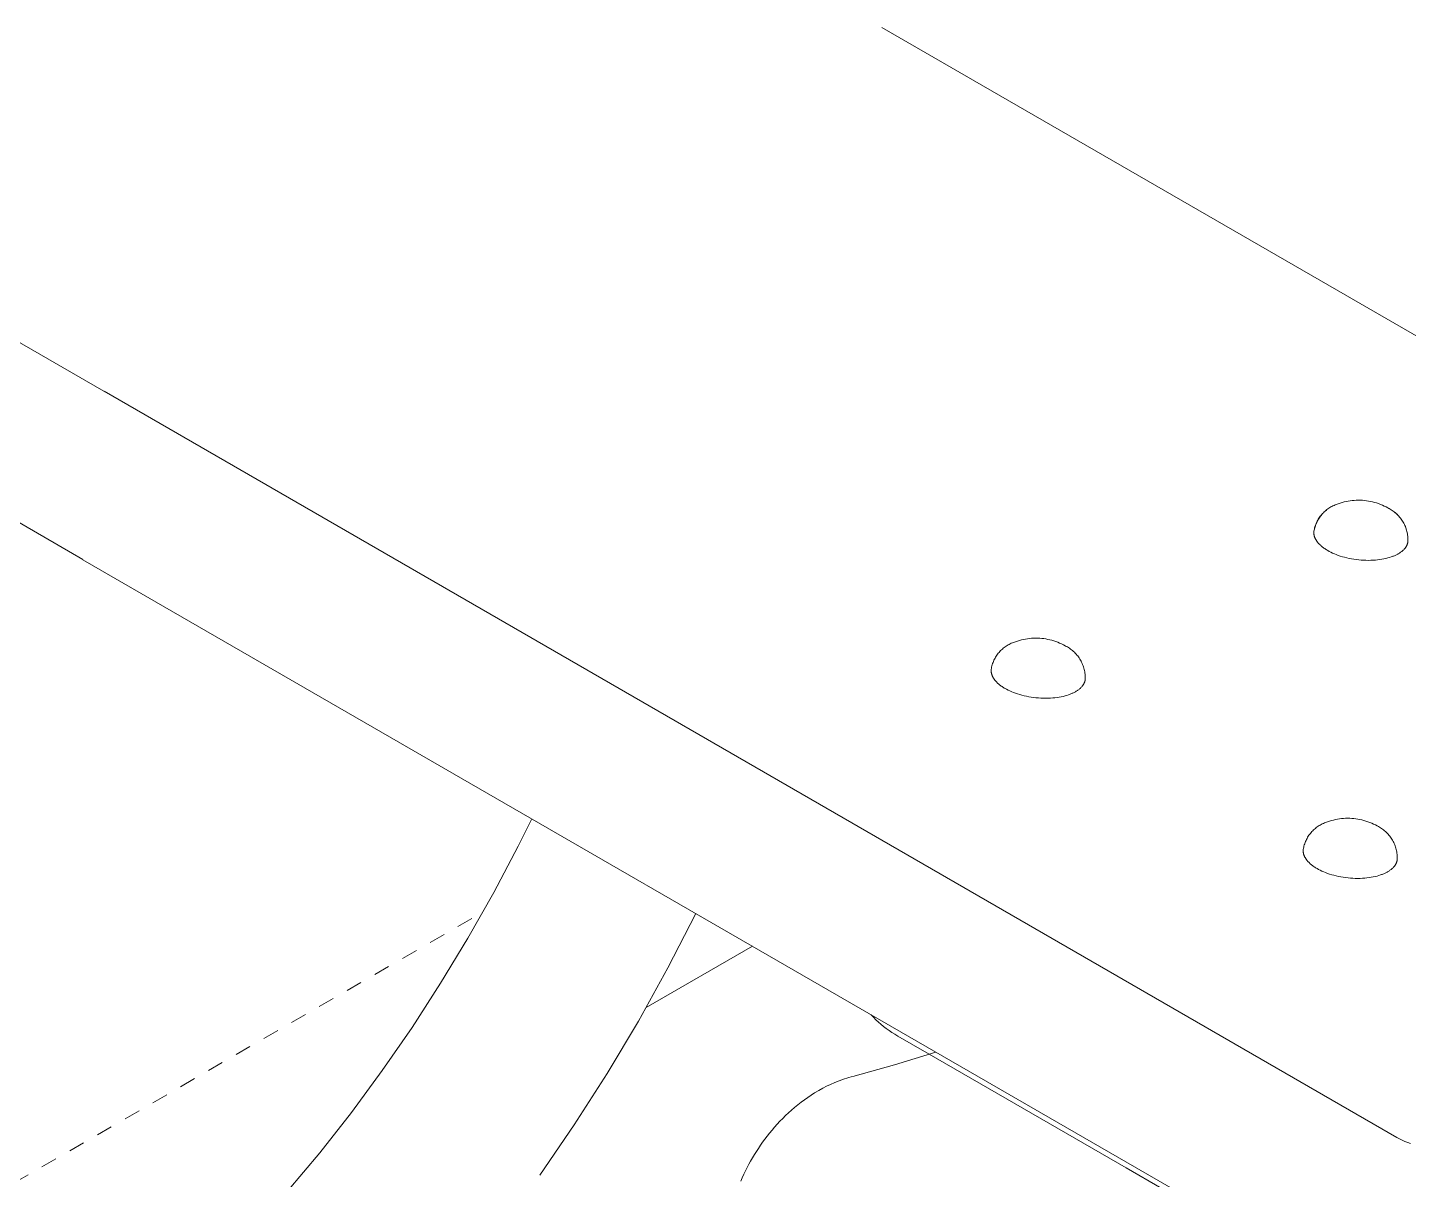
# Model space of a CAD drawing. Header units: inches. Extents: x -7 to 144, y -3 to 95.
# Drawn here: x 119.74 to 128.36, y 61.13 to 68.32 of the extents above; entities that cross this region are included whole.
import ezdxf

# ---------------------------------------------------------------- set-up
doc = ezdxf.new("R2010")
doc.units = ezdxf.units.IN
doc.linetypes.add('HIDDEN', pattern=[1.905, 1.27, -0.635])
doc.layers.add('ZANO_R', color=7, linetype='Continuous', lineweight=0)
doc.layers.add('ZANO_R_przerywana', color=250, linetype='HIDDEN', lineweight=0)

msp = doc.modelspace()

# ---------------------------------------------------------------- linework, layer by layer
at = {"layer": 'ZANO_R'}
for p, q in [((120.21589, 66.04999), (112.1434, 70.71064)), ((120.08463, 64.99766), (112.01214, 69.65831)), ((125.075, 68.32072), (133.14826, 63.65962)), ((128.28994, 61.38844), (120.21667, 66.04954)), ((127.96058, 65.35788), (127.9731, 65.36077)), ((127.96058, 65.35788), (127.9731, 65.36077)), ((127.96058, 65.35788), (127.9731, 65.36077)), ((127.9731, 65.36077), (127.98572, 65.36324)), ((127.9731, 65.36077), (127.98572, 65.36324)), ((127.9731, 65.36077), (127.98572, 65.36324)), ((127.98572, 65.36324), (127.99842, 65.36527)), ((127.98572, 65.36324), (127.99842, 65.36527)), ((127.98572, 65.36324), (127.99842, 65.36527)), ((127.99842, 65.36527), (128.01118, 65.36686)), ((127.99842, 65.36527), (128.01118, 65.36686)), ((127.99842, 65.36527), (128.01118, 65.36686)), ((128.01118, 65.36686), (128.02398, 65.36801)), ((128.01118, 65.36686), (128.02398, 65.36801)), ((128.01118, 65.36686), (128.02398, 65.36801)), ((128.02398, 65.36801), (128.03682, 65.36871)), ((128.02398, 65.36801), (128.03682, 65.36871)), ((128.02398, 65.36801), (128.03682, 65.36871)), ((128.03682, 65.36871), (128.04967, 65.36898)), ((128.03682, 65.36871), (128.04967, 65.36898)), ((128.03682, 65.36871), (128.04967, 65.36898)), ((128.04967, 65.36898), (128.06253, 65.3688)), ((128.04967, 65.36898), (128.06253, 65.3688)), ((128.04967, 65.36898), (128.06253, 65.3688)), ((128.06253, 65.3688), (128.07537, 65.36818)), ((128.06253, 65.3688), (128.07537, 65.36818)), ((128.06253, 65.3688), (128.07537, 65.36818)), ((128.07537, 65.36818), (128.08818, 65.36712)), ((128.07537, 65.36818), (128.08818, 65.36712)), ((128.07537, 65.36818), (128.08818, 65.36712)), ((128.08818, 65.36712), (128.10095, 65.36561)), ((128.08818, 65.36712), (128.10095, 65.36561)), ((128.08818, 65.36712), (128.10095, 65.36561)), ((128.10095, 65.36561), (128.11366, 65.36367)), ((128.10095, 65.36561), (128.11366, 65.36367)), ((128.10095, 65.36561), (128.11366, 65.36367)), ((128.11366, 65.36367), (128.1263, 65.36129)), ((128.11366, 65.36367), (128.1263, 65.36129)), ((128.11366, 65.36367), (128.1263, 65.36129)), ((128.1263, 65.36129), (128.13884, 65.35848)), ((128.1263, 65.36129), (128.13884, 65.35848)), ((128.1263, 65.36129), (128.13884, 65.35848)), ((127.81218, 65.26828), (127.8167, 65.27412)), ((127.81257, 65.26877), (127.81708, 65.27458)), ((127.81257, 65.26877), (127.81708, 65.27458)), ((127.8167, 65.27412), (127.82141, 65.27981)), ((127.81708, 65.27458), (127.82179, 65.28022)), ((127.81708, 65.27458), (127.82179, 65.28022)), ((127.82141, 65.27981), (127.82632, 65.28534)), ((127.82179, 65.28022), (127.82669, 65.28571)), ((127.82179, 65.28022), (127.82669, 65.28571)), ((127.82632, 65.28534), (127.83142, 65.29069)), ((127.82669, 65.28571), (127.83178, 65.29102)), ((127.82669, 65.28571), (127.83178, 65.29102)), ((127.83142, 65.29069), (127.8367, 65.29587)), ((127.83178, 65.29102), (127.83704, 65.29615)), ((127.83178, 65.29102), (127.83704, 65.29615)), ((127.8367, 65.29587), (127.84215, 65.30085)), ((127.83704, 65.29615), (127.84247, 65.30111)), ((127.83704, 65.29615), (127.84247, 65.30111)), ((127.84215, 65.30085), (127.84777, 65.30565)), ((127.84247, 65.30111), (127.84807, 65.30587)), ((127.84247, 65.30111), (127.84807, 65.30587)), ((127.84777, 65.30565), (127.85355, 65.31026)), ((127.84807, 65.30587), (127.85383, 65.31044)), ((127.84807, 65.30587), (127.85383, 65.31044)), ((127.85355, 65.31026), (127.85949, 65.31466)), ((127.85383, 65.31044), (127.85975, 65.31481)), ((127.85383, 65.31044), (127.85975, 65.31481)), ((127.85949, 65.31466), (127.86558, 65.31885)), ((127.85975, 65.31481), (127.86581, 65.31898)), ((127.85975, 65.31481), (127.86581, 65.31898)), ((127.86558, 65.31885), (127.8718, 65.32283)), ((127.86581, 65.31898), (127.872, 65.32293)), ((127.86581, 65.31898), (127.872, 65.32293)), ((127.8718, 65.32283), (127.87816, 65.3266)), ((127.872, 65.32293), (127.87833, 65.32667)), ((127.872, 65.32293), (127.87833, 65.32667)), ((127.87816, 65.3266), (127.88465, 65.33014)), ((127.87833, 65.32667), (127.88479, 65.3302)), ((127.87833, 65.32667), (127.88479, 65.3302)), ((127.88465, 65.33014), (127.89125, 65.33346)), ((127.88479, 65.3302), (127.89136, 65.3335)), ((127.88479, 65.3302), (127.89136, 65.3335)), ((127.89125, 65.33346), (127.89797, 65.33655)), ((127.89136, 65.3335), (127.89804, 65.33657)), ((127.89136, 65.3335), (127.89804, 65.33657)), ((127.89797, 65.33655), (127.90478, 65.33941)), ((127.89804, 65.33657), (127.90482, 65.33942)), ((127.89804, 65.33657), (127.90482, 65.33942)), ((127.90478, 65.33941), (127.91169, 65.34203)), ((127.90482, 65.33942), (127.91169, 65.34203)), ((127.90482, 65.33942), (127.91169, 65.34203)), ((127.91169, 65.34203), (127.9237, 65.34662)), ((127.91169, 65.34203), (127.9237, 65.34662)), ((127.91169, 65.34203), (127.9237, 65.34662)), ((127.9237, 65.34662), (127.93586, 65.35079)), ((127.9237, 65.34662), (127.93586, 65.35079)), ((127.9237, 65.34662), (127.93586, 65.35079)), ((127.93586, 65.35079), (127.94816, 65.35455)), ((127.93586, 65.35079), (127.94816, 65.35455)), ((127.93586, 65.35079), (127.94816, 65.35455)), ((127.94816, 65.35455), (127.96058, 65.35788)), ((127.94816, 65.35455), (127.96058, 65.35788)), ((127.94816, 65.35455), (127.96058, 65.35788)), ((128.13884, 65.35848), (128.15128, 65.35523)), ((128.13884, 65.35848), (128.15128, 65.35523)), ((128.13884, 65.35848), (128.15128, 65.35523)), ((128.15128, 65.35523), (128.16361, 65.35156)), ((128.15128, 65.35523), (128.16361, 65.35156)), ((128.15128, 65.35523), (128.16361, 65.35156)), ((128.16361, 65.35156), (128.1758, 65.34747)), ((128.16361, 65.35156), (128.1758, 65.34747)), ((128.16361, 65.35156), (128.1758, 65.34747)), ((128.1758, 65.34747), (128.18784, 65.34296)), ((128.1758, 65.34747), (128.18784, 65.34296)), ((128.1758, 65.34747), (128.18784, 65.34296)), ((128.18784, 65.34296), (128.19971, 65.33804)), ((128.18784, 65.34296), (128.19971, 65.33804)), ((128.18784, 65.34296), (128.19971, 65.33804)), ((128.19971, 65.33804), (128.21141, 65.33271)), ((128.19971, 65.33804), (128.21141, 65.33271)), ((128.19971, 65.33804), (128.21141, 65.33271)), ((128.21141, 65.33271), (128.22292, 65.32698)), ((128.21141, 65.33271), (128.22292, 65.32698)), ((128.21141, 65.33271), (128.22292, 65.32698)), ((128.22292, 65.32698), (128.23423, 65.32086)), ((128.22292, 65.32698), (128.23423, 65.32086)), ((128.22292, 65.32698), (128.23423, 65.32086)), ((128.23423, 65.32086), (128.24116, 65.31732)), ((128.23423, 65.32086), (128.24116, 65.31732)), ((128.23423, 65.32086), (128.24119, 65.31731)), ((128.24116, 65.31732), (128.24797, 65.31353)), ((128.24116, 65.31732), (128.24797, 65.31353)), ((128.24119, 65.31731), (128.24801, 65.31352)), ((128.24797, 65.31353), (128.25464, 65.30952)), ((128.24797, 65.31353), (128.25464, 65.30952)), ((128.24801, 65.31352), (128.2547, 65.30949)), ((128.25464, 65.30952), (128.26117, 65.30527)), ((128.25464, 65.30952), (128.26117, 65.30527)), ((128.2547, 65.30949), (128.26125, 65.30523)), ((128.26117, 65.30527), (128.26755, 65.3008)), ((128.26117, 65.30527), (128.26755, 65.3008)), ((128.26125, 65.30523), (128.26764, 65.30074)), ((128.26755, 65.3008), (128.27377, 65.29611)), ((128.26755, 65.3008), (128.27377, 65.29611)), ((128.26764, 65.30074), (128.27388, 65.29604)), ((128.27377, 65.29611), (128.27982, 65.29121)), ((128.27377, 65.29611), (128.27982, 65.29121)), ((128.27388, 65.29604), (128.27994, 65.29112)), ((128.27982, 65.29121), (128.28569, 65.2861)), ((128.27982, 65.29121), (128.28569, 65.2861)), ((128.27994, 65.29112), (128.28583, 65.28599)), ((128.28569, 65.2861), (128.29139, 65.28078)), ((128.28569, 65.2861), (128.29139, 65.28078)), ((128.28583, 65.28599), (128.29154, 65.28066)), ((128.29139, 65.28078), (128.2969, 65.27528)), ((128.29139, 65.28078), (128.2969, 65.27528)), ((128.29154, 65.28066), (128.29706, 65.27513)), ((128.2969, 65.27528), (128.30221, 65.26958)), ((128.2969, 65.27528), (128.30221, 65.26958)), ((128.29706, 65.27513), (128.30238, 65.26942)), ((127.7736, 65.18115), (127.77515, 65.18838)), ((127.77377, 65.18227), (127.77535, 65.18945)), ((127.77377, 65.18227), (127.77535, 65.18945)), ((127.77515, 65.18838), (127.77694, 65.19555)), ((127.77535, 65.18945), (127.77718, 65.19657)), ((127.77535, 65.18945), (127.77718, 65.19657)), ((127.77694, 65.19555), (127.77898, 65.20265)), ((127.77718, 65.19657), (127.77924, 65.20363)), ((127.77718, 65.19657), (127.77924, 65.20363)), ((127.77898, 65.20265), (127.78126, 65.20968)), ((127.77924, 65.20363), (127.78155, 65.21061)), ((127.77924, 65.20363), (127.78155, 65.21061)), ((127.78126, 65.20968), (127.78378, 65.21663)), ((127.78155, 65.21061), (127.78409, 65.21751)), ((127.78155, 65.21061), (127.78409, 65.21751)), ((127.78378, 65.21663), (127.78653, 65.22349)), ((127.78409, 65.21751), (127.78687, 65.22432)), ((127.78409, 65.21751), (127.78687, 65.22432)), ((127.78653, 65.22349), (127.78953, 65.23025)), ((127.78687, 65.22432), (127.78988, 65.23103)), ((127.78687, 65.22432), (127.78988, 65.23103)), ((127.78953, 65.23025), (127.79275, 65.2369)), ((127.78988, 65.23103), (127.79312, 65.23763)), ((127.78988, 65.23103), (127.79312, 65.23763)), ((127.79275, 65.2369), (127.7962, 65.24343)), ((127.79312, 65.23763), (127.79658, 65.24412)), ((127.79312, 65.23763), (127.79658, 65.24412)), ((127.7962, 65.24343), (127.79987, 65.24985)), ((127.79658, 65.24412), (127.80026, 65.25048)), ((127.79658, 65.24412), (127.80026, 65.25048)), ((127.79987, 65.24985), (127.80376, 65.25613)), ((127.80026, 65.25048), (127.80415, 65.25672)), ((127.80026, 65.25048), (127.80415, 65.25672)), ((127.80376, 65.25613), (127.80787, 65.26227)), ((127.80415, 65.25672), (127.80826, 65.26282)), ((127.80415, 65.25672), (127.80826, 65.26282)), ((127.80787, 65.26227), (127.81218, 65.26828)), ((127.80826, 65.26282), (127.81257, 65.26877)), ((127.80826, 65.26282), (127.81257, 65.26877)), ((128.30221, 65.26958), (128.30732, 65.26371)), ((128.30221, 65.26958), (128.30732, 65.26371)), ((128.30238, 65.26942), (128.3075, 65.26352)), ((128.30732, 65.26371), (128.31222, 65.25766)), ((128.30732, 65.26371), (128.31222, 65.25766)), ((128.3075, 65.26352), (128.31241, 65.25745)), ((128.31222, 65.25766), (128.31691, 65.25144)), ((128.31222, 65.25766), (128.31691, 65.25144)), ((128.31241, 65.25745), (128.31711, 65.2512)), ((128.31691, 65.25144), (128.32138, 65.24506)), ((128.31691, 65.25144), (128.32138, 65.24506)), ((128.31711, 65.2512), (128.32158, 65.2448)), ((128.32138, 65.24506), (128.32563, 65.23854)), ((128.32138, 65.24506), (128.32563, 65.23854)), ((128.32158, 65.2448), (128.32583, 65.23825)), ((128.32563, 65.23854), (128.32965, 65.23187)), ((128.32563, 65.23854), (128.32965, 65.23187)), ((128.32583, 65.23825), (128.32985, 65.23155)), ((128.32965, 65.23187), (128.33343, 65.22506)), ((128.32965, 65.23187), (128.33343, 65.22506)), ((128.32985, 65.23155), (128.33363, 65.22472)), ((128.33343, 65.22506), (128.33698, 65.21812)), ((128.33343, 65.22506), (128.33698, 65.21812)), ((128.33363, 65.22472), (128.33717, 65.21776)), ((128.33698, 65.21812), (128.34028, 65.21107)), ((128.33698, 65.21812), (128.34028, 65.21107)), ((128.33717, 65.21776), (128.34046, 65.21068)), ((128.34028, 65.21107), (128.34333, 65.20391)), ((128.34028, 65.21107), (128.34333, 65.20391)), ((128.34046, 65.21068), (128.34351, 65.20349)), ((128.34333, 65.20391), (128.34614, 65.19664)), ((128.34333, 65.20391), (128.34614, 65.19664)), ((128.34351, 65.20349), (128.3463, 65.19619)), ((128.34614, 65.19664), (128.34869, 65.18928)), ((128.34614, 65.19664), (128.34869, 65.18928)), ((128.3463, 65.19619), (128.34884, 65.18881)), ((128.34869, 65.18928), (128.35098, 65.18184)), ((128.34869, 65.18928), (128.35098, 65.18184)), ((128.34884, 65.18881), (128.35112, 65.18134)), ((127.77192, 65.16778), (127.77191, 65.16574)), ((127.77191, 65.16574), (127.77195, 65.16369)), ((127.772, 65.16982), (127.77192, 65.16778)), ((127.77195, 65.16369), (127.77204, 65.16164)), ((127.77213, 65.17185), (127.772, 65.16982)), ((127.77204, 65.16164), (127.77219, 65.15959)), ((127.77231, 65.17387), (127.77213, 65.17185)), ((127.77219, 65.15959), (127.7724, 65.15753)), ((127.77231, 65.17387), (127.7736, 65.18115)), ((127.7724, 65.15753), (127.77266, 65.15548)), ((127.77244, 65.17504), (127.77377, 65.18227)), ((127.77244, 65.17504), (127.77377, 65.18227)), ((127.77266, 65.15548), (127.77298, 65.15342)), ((127.77298, 65.15342), (127.77336, 65.15136)), ((127.77336, 65.15136), (127.77379, 65.1493)), ((127.77379, 65.1493), (127.77428, 65.14724)), ((127.77428, 65.14724), (127.77482, 65.14518)), ((127.77482, 65.14518), (127.77541, 65.14312)), ((127.77541, 65.14312), (127.77606, 65.14107)), ((127.77606, 65.14107), (127.77677, 65.13901)), ((127.77677, 65.13901), (127.77752, 65.13696)), ((127.77752, 65.13696), (127.77833, 65.13492)), ((127.77833, 65.13492), (127.7792, 65.13288)), ((127.7792, 65.13288), (127.78011, 65.13084)), ((127.78011, 65.13084), (127.78108, 65.12881)), ((127.78108, 65.12881), (127.7821, 65.12678)), ((127.7821, 65.12678), (127.78317, 65.12477)), ((127.78317, 65.12477), (127.78429, 65.12275)), ((127.78429, 65.12275), (127.78545, 65.12075)), ((127.78545, 65.12075), (127.78667, 65.11875)), ((127.78667, 65.11875), (127.78794, 65.11677)), ((127.78794, 65.11677), (127.78925, 65.11479)), ((127.78925, 65.11479), (127.79061, 65.11282)), ((127.79061, 65.11282), (127.79202, 65.11086)), ((127.79202, 65.11086), (127.79347, 65.10892)), ((127.79347, 65.10892), (127.7965, 65.10506)), ((127.7965, 65.10506), (127.79971, 65.10124)), ((127.79971, 65.10124), (127.80309, 65.09748)), ((128.35098, 65.18184), (128.35301, 65.17432)), ((128.35098, 65.18184), (128.35301, 65.17432)), ((128.35112, 65.18134), (128.35313, 65.17379)), ((128.35301, 65.17432), (128.35478, 65.16674)), ((128.35301, 65.17432), (128.35478, 65.16674)), ((128.35313, 65.17379), (128.35488, 65.16618)), ((128.35478, 65.16674), (128.35628, 65.1591)), ((128.35478, 65.16674), (128.35628, 65.1591)), ((128.35488, 65.16618), (128.35637, 65.15851)), ((128.35628, 65.1591), (128.35752, 65.15141)), ((128.35628, 65.1591), (128.35752, 65.15141)), ((128.35637, 65.15851), (128.35758, 65.1508)), ((128.35726, 65.09966), (128.35772, 65.10138)), ((128.35752, 65.15141), (128.35849, 65.14368)), ((128.35752, 65.15141), (128.35849, 65.14368)), ((128.35758, 65.1508), (128.35853, 65.14304)), ((128.35772, 65.10138), (128.35813, 65.10311)), ((128.35813, 65.10311), (128.35851, 65.10484)), ((128.35849, 65.14368), (128.35919, 65.13592)), ((128.35849, 65.14368), (128.35919, 65.13592)), ((128.35851, 65.10484), (128.35885, 65.10658)), ((128.35853, 65.14304), (128.3592, 65.13526)), ((128.35885, 65.10658), (128.35914, 65.10833)), ((128.35914, 65.10833), (128.35939, 65.11009)), ((128.35919, 65.13592), (128.35962, 65.12815)), ((128.35919, 65.13592), (128.35962, 65.12815)), ((128.3592, 65.13526), (128.35961, 65.12746)), ((128.35939, 65.11009), (128.35959, 65.11185)), ((128.35974, 65.11966), (128.35959, 65.11185)), ((128.35961, 65.12746), (128.35974, 65.11966)), ((128.35962, 65.12815), (128.35978, 65.12036)), ((128.35962, 65.12815), (128.35978, 65.12036)), ((128.35978, 65.12036), (128.35967, 65.11258)), ((128.35978, 65.12036), (128.35967, 65.11258)), ((127.80309, 65.09748), (127.80662, 65.09377)), ((127.80662, 65.09377), (127.81031, 65.09012)), ((127.81031, 65.09012), (127.81414, 65.08653)), ((127.81414, 65.08653), (127.81811, 65.083)), ((127.81811, 65.083), (127.82221, 65.07953)), ((127.82221, 65.07953), (127.82644, 65.07614)), ((127.82644, 65.07614), (127.83078, 65.07281)), ((127.83078, 65.07281), (127.83524, 65.06955)), ((127.83524, 65.06955), (127.83979, 65.06636)), ((127.83979, 65.06636), (127.84445, 65.06325)), ((127.84445, 65.06325), (127.84918, 65.06022)), ((127.84918, 65.06022), (127.85401, 65.05725)), ((127.85401, 65.05725), (127.8589, 65.05437)), ((127.8589, 65.05437), (127.86841, 65.04908)), ((127.86841, 65.04908), (127.8785, 65.0439)), ((127.8785, 65.0439), (127.88915, 65.03883)), ((127.88915, 65.03883), (127.90035, 65.03391)), ((127.90035, 65.03391), (127.91209, 65.02917)), ((127.91209, 65.02917), (127.92434, 65.02462)), ((127.92434, 65.02462), (127.93709, 65.02029)), ((127.93709, 65.02029), (127.95029, 65.01621)), ((127.95029, 65.01621), (127.96392, 65.0124)), ((128.24472, 65.01142), (128.25529, 65.01485)), ((128.25529, 65.01485), (128.26037, 65.01665)), ((128.26037, 65.01665), (128.26531, 65.01849)), ((128.26531, 65.01849), (128.2701, 65.02038)), ((128.2701, 65.02038), (128.27474, 65.02231)), ((128.27474, 65.02231), (128.27898, 65.02417)), ((128.27898, 65.02417), (128.28316, 65.02609)), ((128.28316, 65.02609), (128.28727, 65.02808)), ((128.28727, 65.02808), (128.29133, 65.03014)), ((128.29133, 65.03014), (128.29531, 65.03226)), ((128.29531, 65.03226), (128.29921, 65.03445)), ((128.29921, 65.03445), (128.30304, 65.03671)), ((128.30304, 65.03671), (128.30677, 65.03903)), ((128.30677, 65.03903), (128.31042, 65.04142)), ((128.31042, 65.04142), (128.31398, 65.04388)), ((128.31398, 65.04388), (128.31744, 65.0464)), ((128.31744, 65.0464), (128.32079, 65.04898)), ((128.32079, 65.04898), (128.32403, 65.05163)), ((128.32403, 65.05163), (128.32716, 65.05434)), ((128.32716, 65.05434), (128.33017, 65.05711)), ((128.33017, 65.05711), (128.33306, 65.05994)), ((128.33306, 65.05994), (128.33582, 65.06283)), ((128.33582, 65.06283), (128.33846, 65.06578)), ((128.33846, 65.06578), (128.33972, 65.06727)), ((128.33972, 65.06727), (128.34095, 65.06878)), ((128.34095, 65.06878), (128.34215, 65.0703)), ((128.34215, 65.0703), (128.34331, 65.07184)), ((128.34331, 65.07184), (128.34443, 65.07338)), ((128.34443, 65.07338), (128.34552, 65.07494)), ((128.34552, 65.07494), (128.34658, 65.07652)), ((128.34658, 65.07652), (128.34759, 65.0781)), ((128.34759, 65.0781), (128.34857, 65.0797)), ((128.34857, 65.0797), (128.34951, 65.0813)), ((128.34951, 65.0813), (128.35041, 65.08292)), ((128.35041, 65.08292), (128.35128, 65.08455)), ((128.35128, 65.08455), (128.3521, 65.08619)), ((128.3521, 65.08619), (128.35289, 65.08784)), ((128.35289, 65.08784), (128.35363, 65.0895)), ((128.35363, 65.0895), (128.35434, 65.09117)), ((128.35434, 65.09117), (128.355, 65.09285)), ((128.355, 65.09285), (128.35563, 65.09454)), ((128.35563, 65.09454), (128.35621, 65.09624)), ((128.35621, 65.09624), (128.35675, 65.09794)), ((128.35675, 65.09794), (128.35726, 65.09966)), ((128.15868, 60.3361), (120.08541, 64.99721)), ((127.96392, 65.0124), (127.97793, 65.00889)), ((127.97793, 65.00889), (127.99227, 65.00569)), ((127.99227, 65.00569), (128.0069, 65.00283)), ((128.0069, 65.00283), (128.02177, 65.00032)), ((128.02177, 65.00032), (128.03681, 64.99818)), ((128.03681, 64.99818), (128.05197, 64.99642)), ((128.05197, 64.99642), (128.06718, 64.99505)), ((128.06718, 64.99505), (128.0824, 64.99407)), ((128.0824, 64.99407), (128.09754, 64.9935)), ((128.09754, 64.9935), (128.11257, 64.99332)), ((128.11257, 64.99332), (128.12741, 64.99354)), ((128.12741, 64.99354), (128.14201, 64.99415)), ((128.14201, 64.99415), (128.15632, 64.99514)), ((128.15632, 64.99514), (128.17029, 64.9965)), ((128.17029, 64.9965), (128.18387, 64.99821)), ((128.18387, 64.99821), (128.19702, 65.00025)), ((128.19702, 65.00025), (128.20971, 65.00262)), ((128.20971, 65.00262), (128.22191, 65.00528)), ((128.22191, 65.00528), (128.23358, 65.00823)), ((128.23358, 65.00823), (128.24472, 65.01142)), ((125.94525, 64.49643), (125.95778, 64.49933)), ((125.95778, 64.49933), (125.9704, 64.5018)), ((125.9704, 64.5018), (125.98309, 64.50383)), ((125.98309, 64.50383), (125.99585, 64.50542)), ((125.99585, 64.50542), (126.00866, 64.50656)), ((126.00866, 64.50656), (126.0215, 64.50727)), ((126.0215, 64.50727), (126.03435, 64.50754)), ((126.03435, 64.50754), (126.04721, 64.50736)), ((126.04721, 64.50736), (126.06005, 64.50674)), ((126.06005, 64.50674), (126.07286, 64.50568)), ((126.07286, 64.50568), (126.08563, 64.50417)), ((126.08563, 64.50417), (126.09834, 64.50223)), ((126.09834, 64.50223), (126.11097, 64.49985)), ((126.11097, 64.49985), (126.12352, 64.49704)), ((125.79686, 64.40683), (125.80137, 64.41268)), ((125.80137, 64.41268), (125.80609, 64.41837)), ((125.80609, 64.41837), (125.811, 64.4239)), ((125.811, 64.4239), (125.8161, 64.42925)), ((125.8161, 64.42925), (125.82137, 64.43442)), ((125.82137, 64.43442), (125.82683, 64.43941)), ((125.82683, 64.43941), (125.83245, 64.44421)), ((125.83245, 64.44421), (125.83823, 64.44881)), ((125.83823, 64.44881), (125.84417, 64.45321)), ((125.84417, 64.45321), (125.85025, 64.45741)), ((125.85025, 64.45741), (125.85648, 64.46139)), ((125.85648, 64.46139), (125.86284, 64.46516)), ((125.86284, 64.46516), (125.86932, 64.4687)), ((125.86932, 64.4687), (125.87593, 64.47202)), ((125.87593, 64.47202), (125.88264, 64.47511)), ((125.88264, 64.47511), (125.88946, 64.47797)), ((125.88946, 64.47797), (125.89637, 64.48059)), ((125.89637, 64.48059), (125.90838, 64.48518)), ((125.90838, 64.48518), (125.92054, 64.48935)), ((125.92054, 64.48935), (125.93283, 64.49311)), ((125.93283, 64.49311), (125.94525, 64.49643)), ((126.12352, 64.49704), (126.13596, 64.49379)), ((126.13596, 64.49379), (126.14828, 64.49012)), ((126.14828, 64.49012), (126.16047, 64.48603)), ((126.16047, 64.48603), (126.17251, 64.48152)), ((126.17251, 64.48152), (126.18439, 64.4766)), ((126.18439, 64.4766), (126.19609, 64.47127)), ((126.19609, 64.47127), (126.2076, 64.46554)), ((126.2076, 64.46554), (126.21891, 64.45942)), ((126.21891, 64.45942), (126.22586, 64.45587)), ((126.22586, 64.45587), (126.23269, 64.45207)), ((126.23269, 64.45207), (126.23938, 64.44805)), ((126.23938, 64.44805), (126.24593, 64.44379)), ((126.24593, 64.44379), (126.25232, 64.4393)), ((126.25232, 64.4393), (126.25855, 64.4346)), ((126.25855, 64.4346), (126.26462, 64.42968)), ((126.26462, 64.42968), (126.27051, 64.42455)), ((126.27051, 64.42455), (126.27622, 64.41922)), ((126.27622, 64.41922), (126.28173, 64.41369)), ((126.28173, 64.41369), (126.28706, 64.40798)), ((125.75828, 64.31971), (125.75982, 64.32694)), ((125.75982, 64.32694), (125.76161, 64.33411)), ((125.76161, 64.33411), (125.76365, 64.34121)), ((125.76365, 64.34121), (125.76593, 64.34824)), ((125.76593, 64.34824), (125.76845, 64.35519)), ((125.76845, 64.35519), (125.77121, 64.36205)), ((125.77121, 64.36205), (125.7742, 64.3688)), ((125.7742, 64.3688), (125.77742, 64.37545)), ((125.77742, 64.37545), (125.78087, 64.38199)), ((125.78087, 64.38199), (125.78455, 64.3884)), ((125.78455, 64.3884), (125.78844, 64.39469)), ((125.78844, 64.39469), (125.79254, 64.40083)), ((125.79254, 64.40083), (125.79686, 64.40683)), ((126.28706, 64.40798), (126.29218, 64.40208)), ((126.29218, 64.40208), (126.29709, 64.396)), ((126.29709, 64.396), (126.30178, 64.38976)), ((126.30178, 64.38976), (126.30626, 64.38336)), ((126.30626, 64.38336), (126.3105, 64.37681)), ((126.3105, 64.37681), (126.31452, 64.37011)), ((126.31452, 64.37011), (126.3183, 64.36328)), ((126.3183, 64.36328), (126.32184, 64.35632)), ((126.32184, 64.35632), (126.32514, 64.34924)), ((126.32514, 64.34924), (126.32818, 64.34204)), ((126.32818, 64.34204), (126.33098, 64.33475)), ((126.33098, 64.33475), (126.33351, 64.32736)), ((126.33351, 64.32736), (126.33579, 64.31989)), ((125.7566, 64.30634), (125.75658, 64.3043)), ((125.75658, 64.3043), (125.75662, 64.30225)), ((125.75667, 64.30838), (125.7566, 64.30634)), ((125.75662, 64.30225), (125.75672, 64.3002)), ((125.7568, 64.31041), (125.75667, 64.30838)), ((125.75672, 64.3002), (125.75687, 64.29815)), ((125.75699, 64.31243), (125.7568, 64.31041)), ((125.75687, 64.29815), (125.75708, 64.29609)), ((125.75699, 64.31243), (125.75828, 64.31971)), ((125.75708, 64.29609), (125.75734, 64.29404)), ((125.75734, 64.29404), (125.75766, 64.29198)), ((125.75766, 64.29198), (125.75803, 64.28992)), ((125.75803, 64.28992), (125.75847, 64.28786)), ((125.75847, 64.28786), (125.75895, 64.2858)), ((125.75895, 64.2858), (125.75949, 64.28374)), ((125.75949, 64.28374), (125.76009, 64.28168)), ((125.76009, 64.28168), (125.76074, 64.27962)), ((125.76074, 64.27962), (125.76144, 64.27757)), ((125.76144, 64.27757), (125.7622, 64.27552)), ((125.7622, 64.27552), (125.76301, 64.27348)), ((125.76301, 64.27348), (125.76387, 64.27143)), ((125.76387, 64.27143), (125.76479, 64.2694)), ((125.76479, 64.2694), (125.76575, 64.26737)), ((125.76575, 64.26737), (125.76677, 64.26534)), ((125.76677, 64.26534), (125.76784, 64.26332)), ((125.76784, 64.26332), (125.76896, 64.26131)), ((125.76896, 64.26131), (125.77013, 64.25931)), ((125.77013, 64.25931), (125.77135, 64.25731)), ((125.77135, 64.25731), (125.77261, 64.25533)), ((125.77261, 64.25533), (125.77392, 64.25335)), ((125.77392, 64.25335), (125.77528, 64.25138)), ((125.77528, 64.25138), (125.77669, 64.24942)), ((125.77669, 64.24942), (125.77814, 64.24748)), ((125.77814, 64.24748), (125.78118, 64.24361)), ((125.78118, 64.24361), (125.78439, 64.2398)), ((125.78439, 64.2398), (125.78776, 64.23604)), ((126.33579, 64.31989), (126.33781, 64.31235)), ((126.33781, 64.31235), (126.33956, 64.30474)), ((126.33956, 64.30474), (126.34104, 64.29707)), ((126.34104, 64.29707), (126.34226, 64.28936)), ((126.34193, 64.23821), (126.34239, 64.23994)), ((126.34226, 64.28936), (126.3432, 64.2816)), ((126.34239, 64.23994), (126.34281, 64.24166)), ((126.34281, 64.24166), (126.34319, 64.2434)), ((126.34319, 64.2434), (126.34352, 64.24514)), ((126.3432, 64.2816), (126.34388, 64.27382)), ((126.34352, 64.24514), (126.34381, 64.24689)), ((126.34381, 64.24689), (126.34406, 64.24865)), ((126.34388, 64.27382), (126.34428, 64.26602)), ((126.34406, 64.24865), (126.34427, 64.25041)), ((126.34441, 64.25821), (126.34427, 64.25041)), ((126.34428, 64.26602), (126.34441, 64.25821)), ((125.78776, 64.23604), (125.79129, 64.23233)), ((125.79129, 64.23233), (125.79498, 64.22868)), ((125.79498, 64.22868), (125.79881, 64.22509)), ((125.79881, 64.22509), (125.80278, 64.22156)), ((125.80278, 64.22156), (125.80689, 64.21809)), ((125.80689, 64.21809), (125.81111, 64.21469)), ((125.81111, 64.21469), (125.81546, 64.21137)), ((125.81546, 64.21137), (125.81991, 64.20811)), ((125.81991, 64.20811), (125.82447, 64.20492)), ((125.82447, 64.20492), (125.82912, 64.20181)), ((125.82912, 64.20181), (125.83386, 64.19877)), ((125.83386, 64.19877), (125.83868, 64.19581)), ((125.83868, 64.19581), (125.84358, 64.19293)), ((125.84358, 64.19293), (125.85309, 64.18764)), ((125.85309, 64.18764), (125.86317, 64.18246)), ((125.86317, 64.18246), (125.87382, 64.17739)), ((125.87382, 64.17739), (125.88503, 64.17247)), ((125.88503, 64.17247), (125.89676, 64.16772)), ((125.89676, 64.16772), (125.90902, 64.16318)), ((125.90902, 64.16318), (125.92176, 64.15885)), ((125.92176, 64.15885), (125.93497, 64.15477)), ((125.93497, 64.15477), (125.9486, 64.15096)), ((126.22939, 64.14998), (126.23997, 64.15341)), ((126.23997, 64.15341), (126.24505, 64.1552)), ((126.24505, 64.1552), (126.24998, 64.15705)), ((126.24998, 64.15705), (126.25477, 64.15894)), ((126.25477, 64.15894), (126.25942, 64.16087)), ((126.25942, 64.16087), (126.26365, 64.16273)), ((126.26365, 64.16273), (126.26783, 64.16465)), ((126.26783, 64.16465), (126.27195, 64.16664)), ((126.27195, 64.16664), (126.276, 64.16869)), ((126.276, 64.16869), (126.27998, 64.17082)), ((126.27998, 64.17082), (126.28389, 64.17301)), ((126.28389, 64.17301), (126.28771, 64.17527)), ((126.28771, 64.17527), (126.29145, 64.17759)), ((126.29145, 64.17759), (126.2951, 64.17998)), ((126.2951, 64.17998), (126.29866, 64.18244)), ((126.29866, 64.18244), (126.30211, 64.18496)), ((126.30211, 64.18496), (126.30546, 64.18754)), ((126.30546, 64.18754), (126.30871, 64.19019)), ((126.30871, 64.19019), (126.31184, 64.1929)), ((126.31184, 64.1929), (126.31485, 64.19567)), ((126.31485, 64.19567), (126.31774, 64.1985)), ((126.31774, 64.1985), (126.3205, 64.20139)), ((126.3205, 64.20139), (126.32313, 64.20434)), ((126.32313, 64.20434), (126.3244, 64.20583)), ((126.3244, 64.20583), (126.32563, 64.20734)), ((126.32563, 64.20734), (126.32682, 64.20886)), ((126.32682, 64.20886), (126.32798, 64.2104)), ((126.32798, 64.2104), (126.32911, 64.21194)), ((126.32911, 64.21194), (126.3302, 64.2135)), ((126.3302, 64.2135), (126.33125, 64.21507)), ((126.33125, 64.21507), (126.33227, 64.21666)), ((126.33227, 64.21666), (126.33325, 64.21825)), ((126.33325, 64.21825), (126.33419, 64.21986)), ((126.33419, 64.21986), (126.33509, 64.22148)), ((126.33509, 64.22148), (126.33595, 64.22311)), ((126.33595, 64.22311), (126.33678, 64.22475)), ((126.33678, 64.22475), (126.33756, 64.2264)), ((126.33756, 64.2264), (126.33831, 64.22806)), ((126.33831, 64.22806), (126.33901, 64.22973)), ((126.33901, 64.22973), (126.33968, 64.23141)), ((126.33968, 64.23141), (126.3403, 64.2331)), ((126.3403, 64.2331), (126.34089, 64.2348)), ((126.34089, 64.2348), (126.34143, 64.2365)), ((126.34143, 64.2365), (126.34193, 64.23821)), ((125.9486, 64.15096), (125.9626, 64.14745)), ((125.9626, 64.14745), (125.97695, 64.14425)), ((125.97695, 64.14425), (125.99158, 64.14139)), ((125.99158, 64.14139), (126.00644, 64.13888)), ((126.00644, 64.13888), (126.02148, 64.13674)), ((126.02148, 64.13674), (126.03664, 64.13498)), ((126.03664, 64.13498), (126.05186, 64.13361)), ((126.05186, 64.13361), (126.06707, 64.13263)), ((126.06707, 64.13263), (126.08222, 64.13206)), ((126.08222, 64.13206), (126.09724, 64.13188)), ((126.09724, 64.13188), (126.11208, 64.1321)), ((126.11208, 64.1321), (126.12669, 64.13271)), ((126.12669, 64.13271), (126.141, 64.1337)), ((126.141, 64.1337), (126.15496, 64.13505)), ((126.15496, 64.13505), (126.16855, 64.13676)), ((126.16855, 64.13676), (126.1817, 64.13881)), ((126.1817, 64.13881), (126.19439, 64.14118)), ((126.19439, 64.14118), (126.20658, 64.14384)), ((126.20658, 64.14384), (126.21826, 64.14678)), ((126.21826, 64.14678), (126.22939, 64.14998)), ((122.80241, 63.20831), (122.88737, 63.37949)), ((127.9065, 63.37424), (127.91912, 63.3767)), ((127.91912, 63.3767), (127.93181, 63.37873)), ((127.93181, 63.37873), (127.94457, 63.38032)), ((127.94457, 63.38032), (127.95738, 63.38147)), ((127.95738, 63.38147), (127.97022, 63.38218)), ((127.97022, 63.38218), (127.98307, 63.38244)), ((127.98307, 63.38244), (127.99593, 63.38226)), ((127.99593, 63.38226), (128.00877, 63.38164)), ((128.00877, 63.38164), (128.02158, 63.38058)), ((128.02158, 63.38058), (128.03435, 63.37908)), ((128.03435, 63.37908), (128.04706, 63.37713)), ((128.04706, 63.37713), (128.05969, 63.37475)), ((127.75009, 63.28759), (127.75481, 63.29328)), ((127.75481, 63.29328), (127.75972, 63.2988)), ((127.75972, 63.2988), (127.76482, 63.30416)), ((127.76482, 63.30416), (127.77009, 63.30933)), ((127.77009, 63.30933), (127.77555, 63.31432)), ((127.77555, 63.31432), (127.78117, 63.31912)), ((127.78117, 63.31912), (127.78695, 63.32372)), ((127.78695, 63.32372), (127.79289, 63.32812)), ((127.79289, 63.32812), (127.79897, 63.33231)), ((127.79897, 63.33231), (127.8052, 63.3363)), ((127.8052, 63.3363), (127.81156, 63.34006)), ((127.81156, 63.34006), (127.81804, 63.34361)), ((127.81804, 63.34361), (127.82465, 63.34692)), ((127.82465, 63.34692), (127.83136, 63.35001)), ((127.83136, 63.35001), (127.83818, 63.35287)), ((127.83818, 63.35287), (127.84509, 63.35549)), ((127.84509, 63.35549), (127.8571, 63.36008)), ((127.8571, 63.36008), (127.86926, 63.36426)), ((127.86926, 63.36426), (127.88155, 63.36801)), ((127.88155, 63.36801), (127.89397, 63.37134)), ((127.89397, 63.37134), (127.9065, 63.37424)), ((128.05969, 63.37475), (128.07224, 63.37194)), ((128.07224, 63.37194), (128.08468, 63.3687)), ((128.08468, 63.3687), (128.097, 63.36503)), ((128.097, 63.36503), (128.10919, 63.36093)), ((128.10919, 63.36093), (128.12123, 63.35642)), ((128.12123, 63.35642), (128.13311, 63.3515)), ((128.13311, 63.3515), (128.14481, 63.34617)), ((128.14481, 63.34617), (128.15632, 63.34045)), ((128.15632, 63.34045), (128.16763, 63.33432)), ((128.16763, 63.33432), (128.17458, 63.33077)), ((128.17458, 63.33077), (128.18141, 63.32698)), ((128.18141, 63.32698), (128.1881, 63.32295)), ((128.1881, 63.32295), (128.19465, 63.31869)), ((128.19465, 63.31869), (128.20104, 63.31421)), ((128.20104, 63.31421), (128.20727, 63.3095)), ((128.20727, 63.3095), (128.21334, 63.30458)), ((128.21334, 63.30458), (128.21923, 63.29946)), ((128.21923, 63.29946), (128.22494, 63.29412)), ((128.22494, 63.29412), (128.23046, 63.2886)), ((122.65041, 62.91945), (122.80241, 63.20831)), ((127.70854, 63.20184), (127.71034, 63.20901)), ((127.71034, 63.20901), (127.71237, 63.21612)), ((127.71237, 63.21612), (127.71465, 63.22315)), ((127.71465, 63.22315), (127.71717, 63.23009)), ((127.71717, 63.23009), (127.71993, 63.23695)), ((127.71993, 63.23695), (127.72292, 63.24371)), ((127.72292, 63.24371), (127.72614, 63.25036)), ((127.72614, 63.25036), (127.72959, 63.2569)), ((127.72959, 63.2569), (127.73327, 63.26331)), ((127.73327, 63.26331), (127.73716, 63.26959)), ((127.73716, 63.26959), (127.74126, 63.27574)), ((127.74126, 63.27574), (127.74558, 63.28174)), ((127.74558, 63.28174), (127.75009, 63.28759)), ((128.23046, 63.2886), (128.23578, 63.28288)), ((128.23578, 63.28288), (128.2409, 63.27698)), ((128.2409, 63.27698), (128.24581, 63.27091)), ((128.24581, 63.27091), (128.2505, 63.26467)), ((128.2505, 63.26467), (128.25498, 63.25827)), ((128.25498, 63.25827), (128.25922, 63.25171)), ((128.25922, 63.25171), (128.26324, 63.24502)), ((128.26324, 63.24502), (128.26702, 63.23818)), ((128.26702, 63.23818), (128.27056, 63.23122)), ((128.27056, 63.23122), (128.27386, 63.22414)), ((128.27386, 63.22414), (128.2769, 63.21695)), ((128.2769, 63.21695), (128.2797, 63.20966)), ((128.2797, 63.20966), (128.28223, 63.20227)), ((127.7053, 63.1792), (127.70532, 63.18125)), ((127.70534, 63.17716), (127.7053, 63.1792)), ((127.70532, 63.18125), (127.70539, 63.18328)), ((127.70544, 63.17511), (127.70534, 63.17716)), ((127.70539, 63.18328), (127.70552, 63.18531)), ((127.70559, 63.17305), (127.70544, 63.17511)), ((127.70552, 63.18531), (127.70571, 63.18734)), ((127.7058, 63.171), (127.70559, 63.17305)), ((127.70571, 63.18734), (127.707, 63.19461)), ((127.70606, 63.16894), (127.7058, 63.171)), ((127.70638, 63.16688), (127.70606, 63.16894)), ((127.70676, 63.16482), (127.70638, 63.16688)), ((127.70719, 63.16276), (127.70676, 63.16482)), ((127.707, 63.19461), (127.70854, 63.20184)), ((127.70767, 63.1607), (127.70719, 63.16276)), ((127.70821, 63.15864), (127.70767, 63.1607)), ((127.70881, 63.15659), (127.70821, 63.15864)), ((127.70946, 63.15453), (127.70881, 63.15659)), ((127.71016, 63.15248), (127.70946, 63.15453)), ((127.71092, 63.15043), (127.71016, 63.15248)), ((127.71173, 63.14838), (127.71092, 63.15043)), ((127.71259, 63.14634), (127.71173, 63.14838)), ((127.71351, 63.1443), (127.71259, 63.14634)), ((127.71448, 63.14227), (127.71351, 63.1443)), ((127.71549, 63.14025), (127.71448, 63.14227)), ((127.71656, 63.13823), (127.71549, 63.14025)), ((127.71768, 63.13622), (127.71656, 63.13823)), ((127.71885, 63.13421), (127.71768, 63.13622)), ((127.72007, 63.13222), (127.71885, 63.13421)), ((127.72133, 63.13023), (127.72007, 63.13222)), ((127.72265, 63.12825), (127.72133, 63.13023)), ((127.72401, 63.12629), (127.72265, 63.12825)), ((127.72541, 63.12433), (127.72401, 63.12629)), ((127.72686, 63.12238), (127.72541, 63.12433)), ((127.7299, 63.11852), (127.72686, 63.12238)), ((127.73311, 63.11471), (127.7299, 63.11852)), ((128.28223, 63.20227), (128.28451, 63.1948)), ((128.28451, 63.1948), (128.28653, 63.18725)), ((128.28653, 63.18725), (128.28828, 63.17964)), ((128.28828, 63.17964), (128.28976, 63.17198)), ((128.28976, 63.17198), (128.29098, 63.16426)), ((128.29098, 63.16426), (128.29192, 63.15651)), ((128.29191, 63.11831), (128.29153, 63.11657)), ((128.29224, 63.12005), (128.29191, 63.11831)), ((128.29192, 63.15651), (128.2926, 63.14873)), ((128.29253, 63.1218), (128.29224, 63.12005)), ((128.29278, 63.12355), (128.29253, 63.1218)), ((128.2926, 63.14873), (128.293, 63.14093)), ((128.29299, 63.12531), (128.29278, 63.12355)), ((128.29313, 63.13312), (128.29299, 63.12531)), ((128.293, 63.14093), (128.29313, 63.13312)), ((127.73648, 63.11094), (127.73311, 63.11471)), ((127.74002, 63.10723), (127.73648, 63.11094)), ((127.7437, 63.10358), (127.74002, 63.10723)), ((127.74753, 63.09999), (127.7437, 63.10358)), ((127.75151, 63.09646), (127.74753, 63.09999)), ((127.75561, 63.093), (127.75151, 63.09646)), ((127.75984, 63.0896), (127.75561, 63.093)), ((127.76418, 63.08627), (127.75984, 63.0896)), ((127.76863, 63.08301), (127.76418, 63.08627)), ((127.77319, 63.07983), (127.76863, 63.08301)), ((127.77784, 63.07672), (127.77319, 63.07983)), ((127.78258, 63.07368), (127.77784, 63.07672)), ((127.7874, 63.07072), (127.78258, 63.07368)), ((127.7923, 63.06783), (127.7874, 63.07072)), ((127.80181, 63.06255), (127.7923, 63.06783)), ((127.8119, 63.05736), (127.80181, 63.06255)), ((127.82254, 63.0523), (127.8119, 63.05736)), ((127.83375, 63.04738), (127.82254, 63.0523)), ((127.84548, 63.04263), (127.83375, 63.04738)), ((127.85774, 63.03808), (127.84548, 63.04263)), ((127.87049, 63.03375), (127.85774, 63.03808)), ((127.88369, 63.02968), (127.87049, 63.03375)), ((128.1987, 63.03195), (128.19377, 63.03011)), ((128.20349, 63.03384), (128.1987, 63.03195)), ((128.20814, 63.03578), (128.20349, 63.03384)), ((128.21237, 63.03763), (128.20814, 63.03578)), ((128.21655, 63.03956), (128.21237, 63.03763)), ((128.22067, 63.04154), (128.21655, 63.03956)), ((128.22472, 63.0436), (128.22067, 63.04154)), ((128.2287, 63.04572), (128.22472, 63.0436)), ((128.23261, 63.04791), (128.2287, 63.04572)), ((128.23643, 63.05017), (128.23261, 63.04791)), ((128.24017, 63.05249), (128.23643, 63.05017)), ((128.24382, 63.05488), (128.24017, 63.05249)), ((128.24738, 63.05734), (128.24382, 63.05488)), ((128.25083, 63.05986), (128.24738, 63.05734)), ((128.25418, 63.06245), (128.25083, 63.05986)), ((128.25743, 63.06509), (128.25418, 63.06245)), ((128.26056, 63.06781), (128.25743, 63.06509)), ((128.26357, 63.07058), (128.26056, 63.06781)), ((128.26646, 63.07341), (128.26357, 63.07058)), ((128.26922, 63.0763), (128.26646, 63.07341)), ((128.27185, 63.07924), (128.26922, 63.0763)), ((128.27312, 63.08074), (128.27185, 63.07924)), ((128.27435, 63.08225), (128.27312, 63.08074)), ((128.27554, 63.08377), (128.27435, 63.08225)), ((128.27671, 63.0853), (128.27554, 63.08377)), ((128.27783, 63.08685), (128.27671, 63.0853)), ((128.27892, 63.08841), (128.27783, 63.08685)), ((128.27997, 63.08998), (128.27892, 63.08841)), ((128.28099, 63.09156), (128.27997, 63.08998)), ((128.28197, 63.09316), (128.28099, 63.09156)), ((128.28291, 63.09477), (128.28197, 63.09316)), ((128.28381, 63.09639), (128.28291, 63.09477)), ((128.28467, 63.09801), (128.28381, 63.09639)), ((128.2855, 63.09965), (128.28467, 63.09801)), ((128.28628, 63.10131), (128.2855, 63.09965)), ((128.28703, 63.10297), (128.28628, 63.10131)), ((128.28773, 63.10464), (128.28703, 63.10297)), ((128.2884, 63.10632), (128.28773, 63.10464)), ((128.28902, 63.108), (128.2884, 63.10632)), ((128.28961, 63.1097), (128.28902, 63.108)), ((128.29015, 63.11141), (128.28961, 63.1097)), ((128.29065, 63.11312), (128.29015, 63.11141)), ((128.29111, 63.11484), (128.29065, 63.11312)), ((128.29153, 63.11657), (128.29111, 63.11484)), ((127.89732, 63.02587), (127.88369, 63.02968)), ((127.91132, 63.02235), (127.89732, 63.02587)), ((127.92567, 63.01916), (127.91132, 63.02235)), ((127.9403, 63.01629), (127.92567, 63.01916)), ((127.95516, 63.01379), (127.9403, 63.01629)), ((127.9702, 63.01165), (127.95516, 63.01379)), ((127.98536, 63.00988), (127.9702, 63.01165)), ((128.00058, 63.00851), (127.98536, 63.00988)), ((128.01579, 63.00754), (128.00058, 63.00851)), ((128.03094, 63.00696), (128.01579, 63.00754)), ((128.04596, 63.00679), (128.03094, 63.00696)), ((128.06081, 63.00701), (128.04596, 63.00679)), ((128.07541, 63.00761), (128.06081, 63.00701)), ((128.08972, 63.0086), (128.07541, 63.00761)), ((128.10368, 63.00996), (128.08972, 63.0086)), ((128.11727, 63.01167), (128.10368, 63.00996)), ((128.13042, 63.01372), (128.11727, 63.01167)), ((128.14311, 63.01608), (128.13042, 63.01372)), ((128.1553, 63.01875), (128.14311, 63.01608)), ((128.16698, 63.02169), (128.1553, 63.01875)), ((128.17811, 63.02489), (128.16698, 63.02169)), ((128.18869, 63.02832), (128.17811, 63.02489)), ((128.19377, 63.03011), (128.18869, 63.02832)), ((122.48897, 62.63361), (122.65041, 62.91945)), ((123.91261, 62.78757), (123.73848, 62.44872)), ((122.31871, 62.3521), (122.48897, 62.63361)), ((123.60198, 62.20008), (124.26608, 62.5835)), ((123.73848, 62.44872), (123.55382, 62.11548)), ((122.14028, 62.07608), (122.31871, 62.3521)), ((123.55382, 62.11548), (123.35883, 61.78819)), ((125.02233, 62.13943), (125.00792, 62.15519)), ((125.03727, 62.12417), (125.02233, 62.13943)), ((125.05272, 62.10943), (125.03727, 62.12417)), ((125.06866, 62.09522), (125.05272, 62.10943)), ((125.08507, 62.08156), (125.06866, 62.09522)), ((121.95446, 61.8068), (122.14028, 62.07608)), ((125.10194, 62.06846), (125.08507, 62.08156)), ((125.11925, 62.05595), (125.10194, 62.06846)), ((125.13697, 62.04403), (125.11925, 62.05595)), ((125.15508, 62.03273), (125.13697, 62.04403)), ((125.17357, 62.02204), (125.15508, 62.03273)), ((125.36939, 61.90899), (125.17357, 62.02204)), ((125.15289, 61.84316), (125.41135, 61.92227)), ((124.8927, 61.7699), (125.15289, 61.84316)), ((125.36939, 61.90899), (126.59956, 61.19875)), ((121.76205, 61.54535), (121.95446, 61.8068)), ((123.35883, 61.78819), (123.15368, 61.46716)), ((124.77982, 61.73133), (124.80677, 61.74215)), ((124.80677, 61.74215), (124.83406, 61.75206)), ((124.83406, 61.75206), (124.86166, 61.76104)), ((124.86166, 61.76104), (124.88956, 61.76907)), ((124.61134, 61.63892), (124.63254, 61.65306)), ((124.63254, 61.65306), (124.65408, 61.66664)), ((124.65408, 61.66664), (124.6803, 61.68216)), ((124.6803, 61.68216), (124.70461, 61.69557)), ((124.70461, 61.69557), (124.72932, 61.70824)), ((124.72932, 61.70824), (124.7544, 61.72017)), ((124.7544, 61.72017), (124.77982, 61.73133)), ((124.50973, 61.55962), (124.52933, 61.5765)), ((124.52933, 61.5765), (124.54934, 61.59292)), ((124.54934, 61.59292), (124.56975, 61.60884)), ((124.56975, 61.60884), (124.59052, 61.62426)), ((124.59052, 61.62426), (124.61134, 61.63892)), ((121.56399, 61.29287), (121.76205, 61.54535)), ((124.42062, 61.47186), (124.4373, 61.48979)), ((124.4373, 61.48979), (124.45483, 61.50784)), ((124.45483, 61.50784), (124.47275, 61.5255)), ((124.47275, 61.5255), (124.49105, 61.54277)), ((124.49105, 61.54277), (124.50973, 61.55962)), ((123.15368, 61.46716), (122.93859, 61.15271)), ((124.3436, 61.37838), (124.35801, 61.39737)), ((124.35801, 61.39737), (124.37279, 61.41606)), ((124.37279, 61.41606), (124.38835, 61.43498)), ((124.38835, 61.43498), (124.40429, 61.45358)), ((124.40429, 61.45358), (124.42062, 61.47186)), ((124.29039, 61.30102), (124.30296, 61.32043)), ((124.30296, 61.32043), (124.31587, 61.33962)), ((124.31587, 61.33962), (124.32955, 61.35913)), ((124.32955, 61.35913), (124.3436, 61.37838)), ((128.30657, 61.37972), (128.28994, 61.38844)), ((128.3235, 61.37158), (128.30657, 61.37972)), ((128.34069, 61.36403), (128.3235, 61.37158)), ((128.35814, 61.35708), (128.34069, 61.36403)), ((128.37582, 61.35074), (128.35814, 61.35708)), ((121.36115, 61.05027), (121.56399, 61.29287)), ((124.23299, 61.20071), (124.24373, 61.22118)), ((124.24373, 61.22118), (124.25485, 61.24146)), ((124.25485, 61.24146), (124.26633, 61.26152)), ((124.26633, 61.26152), (124.27818, 61.28138)), ((124.27818, 61.28138), (124.29039, 61.30102)), ((124.193, 61.11506), (124.20246, 61.13691)), ((124.20246, 61.13691), (124.21233, 61.15858)), ((124.21233, 61.15858), (124.22262, 61.18005)), ((124.22262, 61.18005), (124.23299, 61.20071)), ((127.12229, 60.89695), (126.59956, 61.19875))]:
    msp.add_line(p, q, dxfattribs=at)
at = {"layer": 'ZANO_R_przerywana', "ltscale": 0.05}
msp.add_line((116.365, 59.20582), (122.58143, 62.79488), dxfattribs=at)

doc.saveas('drawing.dxf')
